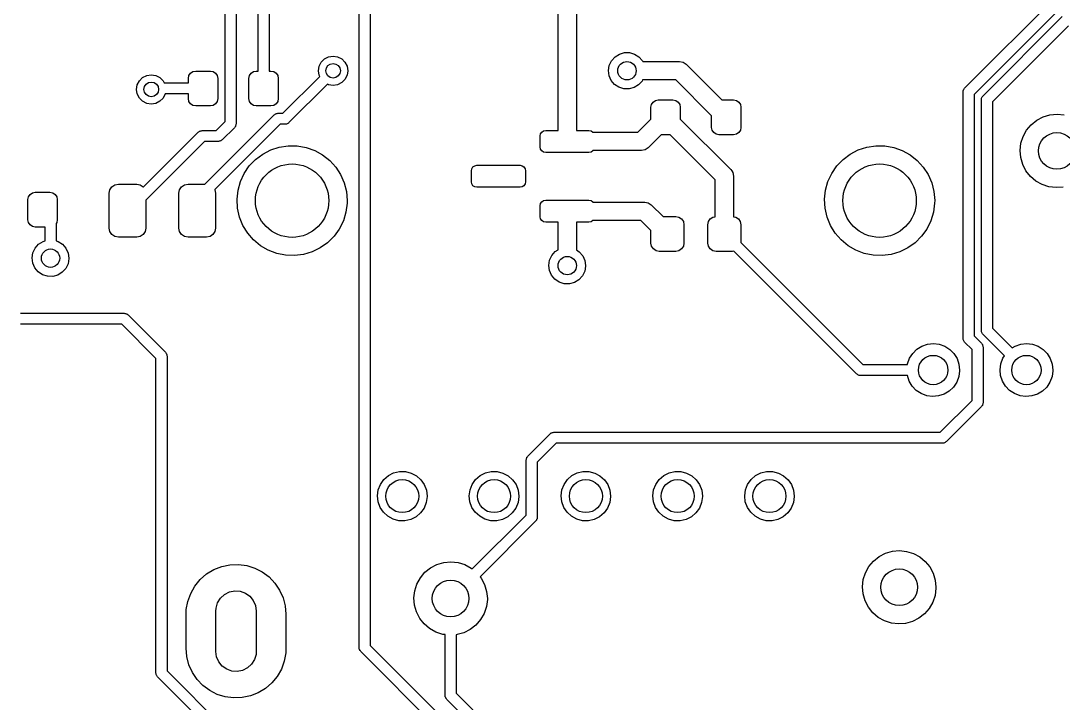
# Model space of a CAD drawing. Extents: x 74 to 208, y -143 to -31.
# Drawn here: x 97.01 to 125.39, y -121.47 to -102.88 of the extents above; entities that cross this region are included whole.
import ezdxf

# ---------------------------------------------------------------- set-up
doc = ezdxf.new("R2010")
doc.units = 0
doc.layers.add('BLACK', color=7, linetype='CONTINUOUS')

msp = doc.modelspace()

# ---------------------------------------------------------------- linework, layer by layer
at = {"layer": 'BLACK', "linetype": 'CONTINUOUS'}
for p, q in [((106.22, -119.959), (106.22, -101.808)), ((106.52, -101.871), (106.52, -119.897)), ((111.64, -105.867), (111.64, -101.732)), ((112.14, -101.628), (112.14, -105.867)), ((103.469, -104.249), (103.469, -102.354)), ((103.769, -102.354), (103.769, -104.249)), ((122.711, -104.716), (125.222, -102.205)), ((125.391, -102.461), (122.967, -104.884)), ((102.569, -105.626), (102.569, -102.692)), ((102.869, -102.629), (102.869, -105.688)), ((123.211, -104.923), (125.37, -102.764)), ((125.538, -103.02), (123.467, -105.091)), ((105.276, -103.918), (105.388, -103.861)), ((105.388, -103.861), (105.512, -103.842)), ((105.512, -103.842), (105.635, -103.861)), ((105.635, -103.861), (105.747, -103.918)), ((113.095, -103.967), (113.189, -103.861)), ((113.189, -103.861), (113.308, -103.785)), ((113.308, -103.785), (113.445, -103.746)), ((113.445, -103.746), (113.587, -103.747)), ((113.587, -103.747), (113.722, -103.788)), ((113.722, -103.788), (113.841, -103.865)), ((113.841, -103.865), (113.934, -103.972)), ((105.112, -104.242), (105.131, -104.118)), ((105.131, -104.118), (105.188, -104.006)), ((105.188, -104.006), (105.276, -103.918)), ((105.747, -103.918), (105.835, -104.006)), ((105.835, -104.006), (105.892, -104.118)), ((105.892, -104.118), (105.912, -104.242)), ((113.013, -104.235), (113.034, -104.095)), ((113.034, -104.095), (113.095, -103.967)), ((113.934, -103.972), (113.943, -103.992)), ((113.943, -103.992), (114.947, -103.992)), ((114.947, -103.992), (115.043, -104.011)), ((115.043, -104.011), (115.124, -104.065)), ((115.124, -104.065), (116.096, -105.037)), ((100.235, -104.514), (100.323, -104.426)), ((100.323, -104.426), (100.435, -104.369)), ((100.435, -104.369), (100.559, -104.35)), ((100.559, -104.35), (100.682, -104.369)), ((100.682, -104.369), (100.794, -104.426)), ((100.794, -104.426), (100.882, -104.514)), ((101.569, -104.449), (101.584, -104.373)), ((101.569, -104.574), (101.569, -104.449)), ((101.584, -104.373), (101.627, -104.308)), ((101.627, -104.308), (101.692, -104.264)), ((101.692, -104.264), (101.769, -104.249)), ((101.769, -104.249), (102.169, -104.249)), ((102.169, -104.249), (102.245, -104.264)), ((102.245, -104.264), (102.31, -104.308)), ((102.31, -104.308), (102.354, -104.373)), ((102.354, -104.373), (102.369, -104.449)), ((102.369, -104.449), (102.369, -104.999)), ((103.219, -104.449), (103.234, -104.373)), ((103.219, -104.999), (103.219, -104.449)), ((103.234, -104.373), (103.277, -104.308)), ((103.277, -104.308), (103.342, -104.264)), ((103.342, -104.264), (103.419, -104.249)), ((103.419, -104.249), (103.469, -104.249)), ((103.769, -104.249), (103.819, -104.249)), ((103.819, -104.249), (103.895, -104.264)), ((103.895, -104.264), (103.96, -104.308)), ((103.96, -104.308), (104.004, -104.373)), ((104.004, -104.373), (104.019, -104.449)), ((104.019, -104.449), (104.019, -104.999)), ((104.142, -105.399), (105.146, -104.395)), ((105.131, -104.365), (105.112, -104.242)), ((105.146, -104.395), (105.131, -104.365)), ((105.892, -104.365), (105.835, -104.477)), ((105.912, -104.242), (105.892, -104.365)), ((113.031, -104.376), (113.013, -104.235)), ((113.088, -104.506), (113.031, -104.376)), ((100.159, -104.75), (100.178, -104.626)), ((100.178, -104.626), (100.235, -104.514)), ((100.882, -104.514), (100.913, -104.574)), ((100.913, -104.574), (101.569, -104.574)), ((105.358, -104.607), (104.31, -105.655)), ((105.388, -104.622), (105.358, -104.607)), ((105.512, -104.642), (105.388, -104.622)), ((105.635, -104.622), (105.512, -104.642)), ((105.747, -104.565), (105.635, -104.622)), ((105.835, -104.477), (105.747, -104.565)), ((113.179, -104.614), (113.088, -104.506)), ((113.297, -104.693), (113.179, -104.614)), ((113.433, -104.735), (113.297, -104.693)), ((113.574, -104.738), (113.433, -104.735)), ((113.711, -104.7), (113.574, -104.738)), ((113.832, -104.626), (113.711, -104.7)), ((113.927, -104.521), (113.832, -104.626)), ((113.941, -104.492), (113.927, -104.521)), ((114.844, -104.492), (113.941, -104.492)), ((115.817, -105.465), (114.844, -104.492)), ((122.688, -104.747), (122.702, -104.733)), ((122.702, -104.733), (122.711, -104.716)), ((100.178, -104.873), (100.159, -104.75)), ((100.235, -104.985), (100.178, -104.873)), ((100.323, -105.073), (100.235, -104.985)), ((100.882, -104.985), (100.794, -105.073)), ((100.939, -104.874), (100.882, -104.985)), ((101.569, -104.874), (100.939, -104.874)), ((101.569, -104.999), (101.569, -104.874)), ((101.584, -105.076), (101.569, -104.999)), ((102.369, -104.999), (102.354, -105.076)), ((103.234, -105.076), (103.219, -104.999)), ((104.019, -104.999), (104.004, -105.076)), ((122.667, -104.822), (122.673, -104.803)), ((122.667, -111.525), (122.667, -104.822)), ((122.673, -104.783), (122.682, -104.766)), ((122.673, -104.803), (122.673, -104.783)), ((122.682, -104.766), (122.688, -104.747)), ((122.967, -104.884), (122.967, -111.463)), ((123.167, -105.029), (123.172, -105.01)), ((123.172, -104.99), (123.182, -104.973)), ((123.172, -105.01), (123.172, -104.99)), ((123.182, -104.973), (123.187, -104.954)), ((123.187, -104.954), (123.201, -104.94)), ((123.201, -104.94), (123.211, -104.923)), ((100.435, -105.13), (100.323, -105.073)), ((100.559, -105.15), (100.435, -105.13)), ((100.682, -105.13), (100.559, -105.15)), ((100.794, -105.073), (100.682, -105.13)), ((101.627, -105.141), (101.584, -105.076)), ((101.692, -105.184), (101.627, -105.141)), ((101.769, -105.199), (101.692, -105.184)), ((102.169, -105.199), (101.769, -105.199)), ((102.245, -105.184), (102.169, -105.199)), ((102.31, -105.141), (102.245, -105.184)), ((102.354, -105.076), (102.31, -105.141)), ((103.277, -105.141), (103.234, -105.076)), ((103.342, -105.184), (103.277, -105.141)), ((103.419, -105.199), (103.342, -105.184)), ((103.819, -105.199), (103.419, -105.199)), ((103.895, -105.184), (103.819, -105.199)), ((103.96, -105.141), (103.895, -105.184)), ((104.004, -105.076), (103.96, -105.141)), ((114.167, -105.237), (114.182, -105.16)), ((114.167, -105.558), (114.167, -105.237)), ((114.182, -105.16), (114.226, -105.095)), ((114.226, -105.095), (114.291, -105.052)), ((114.291, -105.052), (114.367, -105.037)), ((114.367, -105.037), (114.767, -105.037)), ((114.767, -105.037), (114.844, -105.052)), ((114.844, -105.052), (114.909, -105.095)), ((114.909, -105.095), (114.952, -105.16)), ((114.952, -105.16), (114.967, -105.237)), ((114.967, -105.237), (114.967, -105.558)), ((116.096, -105.037), (116.417, -105.037)), ((116.417, -105.037), (116.494, -105.052)), ((116.494, -105.052), (116.559, -105.095)), ((116.559, -105.095), (116.602, -105.16)), ((116.602, -105.16), (116.617, -105.237)), ((116.617, -105.237), (116.617, -105.787)), ((123.167, -111.318), (123.167, -105.029)), ((123.467, -105.091), (123.467, -111.256)), ((102.02, -107.327), (103.903, -105.443)), ((103.903, -105.443), (103.921, -105.433)), ((103.921, -105.433), (103.935, -105.419)), ((103.935, -105.419), (103.954, -105.414)), ((103.954, -105.414), (103.971, -105.404)), ((103.971, -105.404), (103.99, -105.404)), ((103.99, -105.404), (104.01, -105.399)), ((104.01, -105.399), (104.142, -105.399)), ((113.809, -105.917), (114.167, -105.558)), ((114.967, -105.558), (116.344, -106.935)), ((115.817, -105.787), (115.817, -105.465)), ((124.522, -105.712), (124.674, -105.589)), ((124.674, -105.589), (124.847, -105.499)), ((124.847, -105.499), (125.035, -105.444)), ((125.035, -105.444), (125.229, -105.426)), ((125.229, -105.426), (125.423, -105.446)), ((101.889, -105.885), (101.907, -105.875)), ((101.907, -105.875), (101.926, -105.875)), ((101.926, -105.875), (101.945, -105.87)), ((101.945, -105.87), (102.325, -105.87)), ((104.072, -105.699), (102.293, -107.478)), ((102.325, -105.87), (102.569, -105.626)), ((102.825, -105.794), (102.493, -106.126)), ((102.835, -105.777), (102.825, -105.794)), ((102.849, -105.763), (102.835, -105.777)), ((102.854, -105.744), (102.849, -105.763)), ((102.864, -105.727), (102.854, -105.744)), ((102.869, -105.688), (102.864, -105.707)), ((102.864, -105.707), (102.864, -105.727)), ((104.204, -105.699), (104.072, -105.699)), ((104.223, -105.694), (104.204, -105.699)), ((104.243, -105.694), (104.223, -105.694)), ((104.26, -105.684), (104.243, -105.694)), ((104.279, -105.679), (104.26, -105.684)), ((104.293, -105.665), (104.279, -105.679)), ((104.31, -105.655), (104.293, -105.665)), ((111.196, -105.911), (111.245, -105.878)), ((111.245, -105.878), (111.302, -105.867)), ((111.302, -105.867), (111.64, -105.867)), ((112.14, -105.867), (112.477, -105.867)), ((112.477, -105.867), (112.535, -105.878)), ((112.535, -105.878), (112.583, -105.911)), ((115.832, -105.863), (115.817, -105.787)), ((115.876, -105.928), (115.832, -105.863)), ((116.602, -105.863), (116.559, -105.928)), ((116.617, -105.787), (116.602, -105.863)), ((124.303, -106.032), (124.397, -105.861)), ((124.397, -105.861), (124.522, -105.712)), ((100.345, -107.408), (101.839, -105.914)), ((101.839, -105.914), (101.856, -105.904)), ((101.856, -105.904), (101.87, -105.89)), ((101.87, -105.89), (101.889, -105.885)), ((102.406, -106.164), (102.387, -106.17)), ((102.426, -106.164), (102.406, -106.164)), ((102.443, -106.155), (102.426, -106.164)), ((102.462, -106.15), (102.443, -106.155)), ((102.476, -106.136), (102.462, -106.15)), ((102.493, -106.126), (102.476, -106.136)), ((111.152, -106.017), (111.164, -105.959)), ((111.152, -106.317), (111.152, -106.017)), ((111.164, -105.959), (111.196, -105.911)), ((112.583, -105.911), (112.587, -105.917)), ((112.587, -105.917), (113.809, -105.917)), ((114.446, -105.987), (114.089, -106.343)), ((114.689, -105.987), (114.446, -105.987)), ((115.917, -107.215), (114.689, -105.987)), ((115.941, -105.971), (115.876, -105.928)), ((116.017, -105.987), (115.941, -105.971)), ((116.417, -105.987), (116.017, -105.987)), ((116.494, -105.971), (116.417, -105.987)), ((116.559, -105.928), (116.494, -105.971)), ((124.244, -106.218), (124.303, -106.032)), ((102.008, -106.17), (100.413, -107.764)), ((102.387, -106.17), (102.008, -106.17)), ((103.596, -106.511), (103.814, -106.397)), ((103.814, -106.397), (104.047, -106.321)), ((104.047, -106.321), (104.29, -106.284)), ((104.29, -106.284), (104.536, -106.287)), ((104.536, -106.287), (104.778, -106.33)), ((104.778, -106.33), (105.01, -106.412)), ((105.01, -106.412), (105.225, -106.531)), ((111.164, -106.374), (111.152, -106.317)), ((111.196, -106.423), (111.164, -106.374)), ((111.245, -106.455), (111.196, -106.423)), ((112.583, -106.423), (112.535, -106.455)), ((112.587, -106.417), (112.583, -106.423)), ((113.912, -106.417), (112.587, -106.417)), ((114.008, -106.398), (113.912, -106.417)), ((114.089, -106.343), (114.008, -106.398)), ((119.596, -106.511), (119.814, -106.397)), ((119.814, -106.397), (120.047, -106.321)), ((120.047, -106.321), (120.29, -106.284)), ((120.29, -106.284), (120.536, -106.287)), ((120.536, -106.287), (120.778, -106.33)), ((120.778, -106.33), (121.01, -106.412)), ((121.01, -106.412), (121.225, -106.531)), ((124.222, -106.412), (124.244, -106.218)), ((124.238, -106.607), (124.222, -106.412)), ((103.229, -106.836), (103.399, -106.658)), ((103.399, -106.658), (103.596, -106.511)), ((105.225, -106.531), (105.418, -106.683)), ((105.418, -106.683), (105.583, -106.865)), ((111.302, -106.467), (111.245, -106.455)), ((112.477, -106.467), (111.302, -106.467)), ((112.535, -106.455), (112.477, -106.467)), ((119.229, -106.836), (119.399, -106.658)), ((119.399, -106.658), (119.596, -106.511)), ((121.225, -106.531), (121.418, -106.683)), ((121.418, -106.683), (121.583, -106.865)), ((124.292, -106.794), (124.238, -106.607)), ((103.091, -107.039), (103.229, -106.836)), ((105.583, -106.865), (105.717, -107.071)), ((109.277, -106.967), (109.289, -106.909)), ((109.277, -107.267), (109.277, -106.967)), ((109.289, -106.909), (109.321, -106.861)), ((109.321, -106.861), (109.37, -106.828)), ((109.37, -106.828), (109.427, -106.817)), ((109.427, -106.817), (110.602, -106.817)), ((110.602, -106.817), (110.66, -106.828)), ((110.66, -106.828), (110.708, -106.861)), ((110.708, -106.861), (110.741, -106.909)), ((110.741, -106.909), (110.752, -106.967)), ((110.752, -106.967), (110.752, -107.267)), ((116.344, -106.935), (116.344, -106.935)), ((116.344, -106.935), (116.366, -106.968)), ((116.366, -106.968), (116.398, -107.016)), ((119.091, -107.039), (119.229, -106.836)), ((121.583, -106.865), (121.717, -107.071)), ((124.381, -106.968), (124.292, -106.794)), ((124.503, -107.121), (124.381, -106.968)), ((102.922, -107.499), (102.987, -107.262)), ((102.987, -107.262), (103.091, -107.039)), ((105.717, -107.071), (105.815, -107.297)), ((105.815, -107.297), (105.875, -107.535)), ((109.289, -107.324), (109.277, -107.267)), ((110.752, -107.267), (110.741, -107.324)), ((115.917, -108.217), (115.917, -107.215)), ((116.398, -107.016), (116.417, -107.112)), ((116.417, -107.112), (116.417, -107.112)), ((116.417, -107.112), (116.417, -108.217)), ((118.922, -107.499), (118.987, -107.262)), ((118.987, -107.262), (119.091, -107.039)), ((121.717, -107.071), (121.815, -107.297)), ((121.815, -107.297), (121.875, -107.535)), ((124.651, -107.247), (124.503, -107.121)), ((124.822, -107.342), (124.651, -107.247)), ((97.2576, -107.61), (97.3225, -107.566)), ((97.3225, -107.566), (97.399, -107.551)), ((97.399, -107.551), (97.799, -107.551)), ((97.799, -107.551), (97.8755, -107.566)), ((97.8755, -107.566), (97.9404, -107.61)), ((99.4134, -107.577), (99.4324, -107.481)), ((99.4134, -108.527), (99.4134, -107.577)), ((99.4324, -107.481), (99.4866, -107.4)), ((99.4866, -107.4), (99.5677, -107.346)), ((99.5677, -107.346), (99.6634, -107.327)), ((99.6634, -107.327), (100.163, -107.327)), ((100.163, -107.327), (100.259, -107.346)), ((100.259, -107.346), (100.34, -107.4)), ((100.34, -107.4), (100.345, -107.408)), ((101.313, -107.577), (101.332, -107.481)), ((101.313, -108.527), (101.313, -107.577)), ((101.332, -107.481), (101.387, -107.4)), ((101.387, -107.4), (101.468, -107.346)), ((101.468, -107.346), (101.563, -107.327)), ((101.563, -107.327), (102.02, -107.327)), ((102.293, -107.478), (102.294, -107.481)), ((102.294, -107.481), (102.313, -107.577)), ((102.313, -107.577), (102.313, -108.527)), ((102.895, -107.743), (102.922, -107.499)), ((105.875, -107.535), (105.895, -107.78)), ((109.321, -107.373), (109.289, -107.324)), ((109.37, -107.405), (109.321, -107.373)), ((109.427, -107.417), (109.37, -107.405)), ((110.602, -107.417), (109.427, -107.417)), ((110.66, -107.405), (110.602, -107.417)), ((110.708, -107.373), (110.66, -107.405)), ((110.741, -107.324), (110.708, -107.373)), ((118.895, -107.743), (118.922, -107.499)), ((121.875, -107.535), (121.895, -107.78)), ((125.007, -107.403), (124.822, -107.342)), ((125.201, -107.426), (125.007, -107.403)), ((125.396, -107.411), (125.201, -107.426)), ((97.199, -107.751), (97.2142, -107.675)), ((97.199, -108.301), (97.199, -107.751)), ((97.2142, -107.675), (97.2576, -107.61)), ((97.9404, -107.61), (97.9838, -107.675)), ((97.9838, -107.675), (97.999, -107.751)), ((97.999, -107.751), (97.999, -108.301)), ((100.413, -107.764), (100.413, -108.527)), ((102.91, -107.989), (102.895, -107.743)), ((105.893, -107.853), (105.861, -108.097)), ((105.895, -107.78), (105.893, -107.853)), ((111.152, -107.917), (111.164, -107.859)), ((111.164, -107.859), (111.196, -107.811)), ((111.196, -107.811), (111.245, -107.778)), ((111.245, -107.778), (111.302, -107.767)), ((111.302, -107.767), (112.477, -107.767)), ((112.477, -107.767), (112.535, -107.778)), ((112.535, -107.778), (112.583, -107.811)), ((112.583, -107.811), (112.587, -107.817)), ((112.587, -107.817), (113.997, -107.817)), ((113.997, -107.817), (114.093, -107.836)), ((114.093, -107.836), (114.174, -107.89)), ((118.91, -107.989), (118.895, -107.743)), ((121.893, -107.853), (121.861, -108.097)), ((121.895, -107.78), (121.893, -107.853)), ((102.964, -108.229), (102.91, -107.989)), ((105.861, -108.097), (105.79, -108.332)), ((111.152, -108.217), (111.152, -107.917)), ((114.174, -107.89), (114.496, -108.212)), ((118.964, -108.229), (118.91, -107.989)), ((121.861, -108.097), (121.79, -108.332)), ((97.2142, -108.378), (97.199, -108.301)), ((97.2576, -108.443), (97.2142, -108.378)), ((97.9838, -108.378), (97.9654, -108.405)), ((97.9654, -108.405), (97.9654, -108.875)), ((97.999, -108.301), (97.9838, -108.378)), ((103.056, -108.456), (102.964, -108.229)), ((105.79, -108.332), (105.681, -108.553)), ((111.164, -108.274), (111.152, -108.217)), ((111.196, -108.323), (111.164, -108.274)), ((111.245, -108.355), (111.196, -108.323)), ((111.302, -108.367), (111.245, -108.355)), ((111.64, -108.367), (111.302, -108.367)), ((111.64, -109.121), (111.64, -108.367)), ((112.477, -108.367), (112.14, -108.367)), ((112.14, -108.367), (112.14, -109.124)), ((112.535, -108.355), (112.477, -108.367)), ((112.583, -108.323), (112.535, -108.355)), ((112.587, -108.317), (112.583, -108.323)), ((113.894, -108.317), (112.587, -108.317)), ((114.167, -108.59), (113.894, -108.317)), ((114.496, -108.212), (114.842, -108.212)), ((114.842, -108.212), (114.928, -108.229)), ((114.928, -108.229), (115.001, -108.278)), ((115.001, -108.278), (115.05, -108.35)), ((115.05, -108.35), (115.067, -108.437)), ((115.717, -108.437), (115.734, -108.35)), ((115.734, -108.35), (115.783, -108.278)), ((115.783, -108.278), (115.856, -108.229)), ((115.856, -108.229), (115.917, -108.217)), ((116.417, -108.217), (116.478, -108.229)), ((116.478, -108.229), (116.551, -108.278)), ((116.551, -108.278), (116.6, -108.35)), ((116.6, -108.35), (116.617, -108.437)), ((119.056, -108.456), (118.964, -108.229)), ((121.79, -108.332), (121.681, -108.553)), ((97.3225, -108.486), (97.2576, -108.443)), ((97.399, -108.501), (97.3225, -108.486)), ((97.6654, -108.501), (97.399, -108.501)), ((97.6654, -108.875), (97.6654, -108.501)), ((99.4324, -108.622), (99.4134, -108.527)), ((99.4866, -108.703), (99.4324, -108.622)), ((99.5677, -108.758), (99.4866, -108.703)), ((100.34, -108.703), (100.259, -108.758)), ((100.394, -108.622), (100.34, -108.703)), ((100.413, -108.527), (100.394, -108.622)), ((101.332, -108.622), (101.313, -108.527)), ((101.387, -108.703), (101.332, -108.622)), ((101.468, -108.758), (101.387, -108.703)), ((102.24, -108.703), (102.159, -108.758)), ((102.294, -108.622), (102.24, -108.703)), ((102.313, -108.527), (102.294, -108.622)), ((103.185, -108.666), (103.056, -108.456)), ((103.346, -108.852), (103.185, -108.666)), ((105.681, -108.553), (105.537, -108.752)), ((114.167, -108.937), (114.167, -108.59)), ((115.067, -108.437), (115.067, -108.937)), ((115.717, -108.937), (115.717, -108.437)), ((116.617, -108.437), (116.617, -108.924)), ((119.185, -108.666), (119.056, -108.456)), ((119.346, -108.852), (119.185, -108.666)), ((121.681, -108.553), (121.537, -108.752)), ((97.3975, -109.072), (97.4913, -108.966)), ((97.4913, -108.966), (97.6112, -108.891)), ((97.6112, -108.891), (97.6654, -108.875)), ((97.9654, -108.875), (98.0251, -108.893)), ((98.0251, -108.893), (98.1441, -108.97)), ((98.1441, -108.97), (98.2366, -109.078)), ((99.6634, -108.777), (99.5677, -108.758)), ((100.163, -108.777), (99.6634, -108.777)), ((100.259, -108.758), (100.163, -108.777)), ((101.563, -108.777), (101.468, -108.758)), ((102.063, -108.777), (101.563, -108.777)), ((102.159, -108.758), (102.063, -108.777)), ((103.535, -109.009), (103.346, -108.852)), ((105.363, -108.926), (105.163, -109.068)), ((105.537, -108.752), (105.363, -108.926)), ((114.184, -109.023), (114.167, -108.937)), ((115.067, -108.937), (115.05, -109.023)), ((115.734, -109.023), (115.717, -108.937)), ((116.617, -108.924), (119.938, -112.245)), ((119.535, -109.009), (119.346, -108.852)), ((121.363, -108.926), (121.163, -109.068)), ((121.537, -108.752), (121.363, -108.926)), ((97.3154, -109.341), (97.3372, -109.201)), ((97.3372, -109.201), (97.3975, -109.072)), ((98.2366, -109.078), (98.2953, -109.207)), ((98.2953, -109.207), (98.3154, -109.347)), ((103.747, -109.133), (103.535, -109.009)), ((103.977, -109.22), (103.747, -109.133)), ((104.217, -109.269), (103.977, -109.22)), ((104.463, -109.278), (104.217, -109.269)), ((104.707, -109.247), (104.463, -109.278)), ((104.942, -109.177), (104.707, -109.247)), ((105.163, -109.068), (104.942, -109.177)), ((111.409, -109.404), (111.469, -109.276)), ((111.469, -109.276), (111.563, -109.169)), ((111.563, -109.169), (111.64, -109.121)), ((112.14, -109.124), (112.216, -109.173)), ((112.216, -109.173), (112.308, -109.281)), ((112.308, -109.281), (112.367, -109.41)), ((114.233, -109.096), (114.184, -109.023)), ((114.306, -109.144), (114.233, -109.096)), ((114.392, -109.162), (114.306, -109.144)), ((114.842, -109.162), (114.392, -109.162)), ((114.928, -109.144), (114.842, -109.162)), ((115.001, -109.096), (114.928, -109.144)), ((115.05, -109.023), (115.001, -109.096)), ((115.783, -109.096), (115.734, -109.023)), ((115.856, -109.144), (115.783, -109.096)), ((115.942, -109.162), (115.856, -109.144)), ((116.392, -109.162), (115.942, -109.162)), ((116.424, -109.155), (116.392, -109.162)), ((119.77, -112.501), (116.424, -109.155)), ((119.747, -109.133), (119.535, -109.009)), ((119.977, -109.22), (119.747, -109.133)), ((120.217, -109.269), (119.977, -109.22)), ((120.463, -109.278), (120.217, -109.269)), ((120.707, -109.247), (120.463, -109.278)), ((120.942, -109.177), (120.707, -109.247)), ((121.163, -109.068), (120.942, -109.177)), ((97.3338, -109.481), (97.3154, -109.341)), ((97.3909, -109.611), (97.3338, -109.481)), ((98.2917, -109.499), (98.2299, -109.627)), ((98.3153, -109.359), (98.2917, -109.499)), ((98.3154, -109.347), (98.3153, -109.359)), ((111.387, -109.544), (111.409, -109.404)), ((111.405, -109.685), (111.387, -109.544)), ((112.387, -109.562), (112.363, -109.702)), ((112.367, -109.41), (112.387, -109.55)), ((112.387, -109.55), (112.387, -109.562)), ((97.4821, -109.72), (97.3909, -109.611)), ((97.6001, -109.798), (97.4821, -109.72)), ((97.7355, -109.841), (97.6001, -109.798)), ((97.8772, -109.843), (97.7355, -109.841)), ((98.014, -109.806), (97.8772, -109.843)), ((98.1348, -109.732), (98.014, -109.806)), ((98.2299, -109.627), (98.1348, -109.732)), ((111.463, -109.814), (111.405, -109.685)), ((111.554, -109.923), (111.463, -109.814)), ((112.302, -109.83), (112.206, -109.935)), ((112.363, -109.702), (112.302, -109.83)), ((111.672, -110.001), (111.554, -109.923)), ((111.807, -110.044), (111.672, -110.001)), ((111.949, -110.046), (111.807, -110.044)), ((112.086, -110.009), (111.949, -110.046)), ((112.206, -109.935), (112.086, -110.009)), ((96.9973, -110.848), (99.822, -110.848)), ((99.822, -110.848), (99.8411, -110.853)), ((99.8411, -110.853), (99.8608, -110.853)), ((99.8608, -110.853), (99.8779, -110.863)), ((99.8779, -110.863), (99.897, -110.868)), ((99.897, -110.868), (99.911, -110.882)), ((99.911, -110.882), (99.9281, -110.892)), ((99.9281, -110.892), (100.944, -111.908)), ((99.7599, -111.148), (96.9962, -111.148)), ((100.688, -112.076), (99.7599, -111.148)), ((123.467, -111.256), (124.005, -111.794)), ((122.673, -111.544), (122.667, -111.525)), ((122.673, -111.564), (122.673, -111.544)), ((122.967, -111.463), (123.169, -111.665)), ((123.172, -111.337), (123.167, -111.318)), ((123.172, -111.357), (123.172, -111.337)), ((123.182, -111.374), (123.172, -111.357)), ((123.187, -111.393), (123.182, -111.374)), ((123.201, -111.407), (123.187, -111.393)), ((123.211, -111.424), (123.201, -111.407)), ((123.793, -112.006), (123.211, -111.424)), ((121.296, -111.94), (121.411, -111.828)), ((121.411, -111.828), (121.547, -111.744)), ((121.547, -111.744), (121.699, -111.692)), ((121.699, -111.692), (121.859, -111.675)), ((121.859, -111.675), (122.018, -111.694)), ((122.018, -111.694), (122.169, -111.748)), ((122.169, -111.748), (122.305, -111.834)), ((122.305, -111.834), (122.418, -111.948)), ((122.682, -111.581), (122.673, -111.564)), ((122.688, -111.6), (122.682, -111.581)), ((122.702, -111.614), (122.688, -111.6)), ((122.711, -111.631), (122.702, -111.614)), ((122.913, -111.833), (122.711, -111.631)), ((122.913, -113.222), (122.913, -111.833)), ((123.169, -111.665), (123.179, -111.682)), ((123.179, -111.682), (123.193, -111.696)), ((123.193, -111.696), (123.198, -111.715)), ((123.198, -111.715), (123.208, -111.732)), ((123.208, -111.732), (123.208, -111.752)), ((123.208, -111.752), (123.213, -111.771)), ((123.213, -111.771), (123.213, -113.284)), ((124.005, -111.794), (124.087, -111.744)), ((124.087, -111.744), (124.239, -111.692)), ((124.239, -111.692), (124.399, -111.675)), ((124.399, -111.675), (124.558, -111.694)), ((124.558, -111.694), (124.709, -111.748)), ((124.709, -111.748), (124.845, -111.834)), ((124.845, -111.834), (124.958, -111.948)), ((100.688, -120.65), (100.688, -112.076)), ((100.944, -111.908), (100.954, -111.925)), ((100.954, -111.925), (100.968, -111.939)), ((100.968, -111.939), (100.973, -111.958)), ((100.973, -111.958), (100.983, -111.975)), ((100.983, -111.975), (100.983, -111.995)), ((100.983, -111.995), (100.988, -112.014)), ((100.988, -112.014), (100.988, -120.588)), ((121.154, -112.226), (121.209, -112.075)), ((121.209, -112.075), (121.296, -111.94)), ((122.418, -111.948), (122.503, -112.084)), ((122.503, -112.084), (122.556, -112.235)), ((123.694, -112.226), (123.749, -112.075)), ((123.749, -112.075), (123.793, -112.006)), ((124.958, -111.948), (125.043, -112.084)), ((125.043, -112.084), (125.096, -112.235)), ((119.938, -112.245), (121.152, -112.245)), ((121.152, -112.245), (121.154, -112.226)), ((122.556, -112.235), (122.574, -112.395)), ((122.574, -112.395), (122.574, -112.415)), ((123.674, -112.385), (123.694, -112.226)), ((123.69, -112.545), (123.674, -112.385)), ((125.096, -112.235), (125.114, -112.395)), ((125.114, -112.395), (125.114, -112.415)), ((119.787, -112.511), (119.77, -112.501)), ((119.801, -112.525), (119.787, -112.511)), ((119.82, -112.53), (119.801, -112.525)), ((119.837, -112.54), (119.82, -112.53)), ((119.857, -112.54), (119.837, -112.54)), ((119.876, -112.545), (119.857, -112.54)), ((121.15, -112.545), (119.876, -112.545)), ((121.2, -112.697), (121.15, -112.545)), ((122.551, -112.574), (122.494, -112.724)), ((122.574, -112.415), (122.551, -112.574)), ((123.74, -112.697), (123.69, -112.545)), ((125.091, -112.574), (125.034, -112.724)), ((125.114, -112.415), (125.091, -112.574)), ((121.283, -112.834), (121.2, -112.697)), ((121.395, -112.95), (121.283, -112.834)), ((121.529, -113.038), (121.395, -112.95)), ((122.289, -112.969), (122.151, -113.051)), ((122.405, -112.858), (122.289, -112.969)), ((122.494, -112.724), (122.405, -112.858)), ((123.823, -112.834), (123.74, -112.697)), ((123.935, -112.95), (123.823, -112.834)), ((124.069, -113.038), (123.935, -112.95)), ((124.829, -112.969), (124.691, -113.051)), ((124.945, -112.858), (124.829, -112.969)), ((125.034, -112.724), (124.945, -112.858)), ((121.68, -113.094), (121.529, -113.038)), ((121.839, -113.115), (121.68, -113.094)), ((121.999, -113.1), (121.839, -113.115)), ((122.151, -113.051), (121.999, -113.1)), ((122.046, -114.089), (122.913, -113.222)), ((124.22, -113.094), (124.069, -113.038)), ((124.379, -113.115), (124.22, -113.094)), ((124.539, -113.1), (124.379, -113.115)), ((124.691, -113.051), (124.539, -113.1)), ((123.169, -113.39), (122.214, -114.345)), ((123.179, -113.373), (123.169, -113.39)), ((123.193, -113.359), (123.179, -113.373)), ((123.198, -113.34), (123.193, -113.359)), ((123.208, -113.323), (123.198, -113.34)), ((123.213, -113.284), (123.208, -113.303)), ((123.208, -113.303), (123.208, -113.323)), ((111.436, -114.123), (111.45, -114.109)), ((111.45, -114.109), (111.469, -114.104)), ((111.469, -114.104), (111.486, -114.094)), ((111.486, -114.094), (111.506, -114.094)), ((111.506, -114.094), (111.525, -114.089)), ((111.525, -114.089), (122.046, -114.089)), ((110.814, -114.738), (111.419, -114.133)), ((111.587, -114.389), (111.07, -114.906)), ((111.419, -114.133), (111.436, -114.123)), ((122.108, -114.389), (111.587, -114.389)), ((122.127, -114.384), (122.108, -114.389)), ((122.147, -114.384), (122.127, -114.384)), ((122.164, -114.374), (122.147, -114.384)), ((122.183, -114.369), (122.164, -114.374)), ((122.197, -114.355), (122.183, -114.369)), ((122.214, -114.345), (122.197, -114.355)), ((110.77, -114.844), (110.775, -114.825)), ((110.77, -116.348), (110.77, -114.844)), ((110.775, -114.805), (110.785, -114.788)), ((110.775, -114.825), (110.775, -114.805)), ((110.785, -114.788), (110.79, -114.769)), ((110.79, -114.769), (110.804, -114.755)), ((110.804, -114.755), (110.814, -114.738)), ((111.07, -114.906), (111.07, -116.41)), ((107.016, -115.272), (107.16, -115.197)), ((107.16, -115.197), (107.317, -115.159)), ((107.317, -115.159), (107.48, -115.16)), ((107.48, -115.16), (107.637, -115.2)), ((107.637, -115.2), (107.78, -115.276)), ((109.516, -115.272), (109.66, -115.197)), ((109.66, -115.197), (109.817, -115.159)), ((109.817, -115.159), (109.98, -115.16)), ((109.98, -115.16), (110.137, -115.2)), ((110.137, -115.2), (110.28, -115.276)), ((112.016, -115.272), (112.16, -115.197)), ((112.16, -115.197), (112.317, -115.159)), ((112.317, -115.159), (112.48, -115.16)), ((112.48, -115.16), (112.637, -115.2)), ((112.637, -115.2), (112.78, -115.276)), ((114.516, -115.272), (114.66, -115.197)), ((114.66, -115.197), (114.817, -115.159)), ((114.817, -115.159), (114.98, -115.16)), ((114.98, -115.16), (115.137, -115.2)), ((115.137, -115.2), (115.28, -115.276)), ((117.016, -115.272), (117.16, -115.197)), ((117.16, -115.197), (117.317, -115.159)), ((117.317, -115.159), (117.48, -115.16)), ((117.48, -115.16), (117.637, -115.2)), ((117.637, -115.2), (117.78, -115.276)), ((106.741, -115.662), (106.8, -115.511)), ((106.8, -115.511), (106.893, -115.378)), ((106.893, -115.378), (107.016, -115.272)), ((107.78, -115.276), (107.901, -115.384)), ((107.901, -115.384), (107.993, -115.517)), ((107.993, -115.517), (108.051, -115.669)), ((109.241, -115.662), (109.3, -115.511)), ((109.3, -115.511), (109.393, -115.378)), ((109.393, -115.378), (109.516, -115.272)), ((110.28, -115.276), (110.401, -115.384)), ((110.401, -115.384), (110.493, -115.517)), ((110.493, -115.517), (110.551, -115.669)), ((111.741, -115.662), (111.8, -115.511)), ((111.8, -115.511), (111.893, -115.378)), ((111.893, -115.378), (112.016, -115.272)), ((112.78, -115.276), (112.901, -115.384)), ((112.901, -115.384), (112.993, -115.517)), ((112.993, -115.517), (113.051, -115.669)), ((114.241, -115.662), (114.3, -115.511)), ((114.3, -115.511), (114.393, -115.378)), ((114.393, -115.378), (114.516, -115.272)), ((115.28, -115.276), (115.401, -115.384)), ((115.401, -115.384), (115.493, -115.517)), ((115.493, -115.517), (115.551, -115.669)), ((116.741, -115.662), (116.8, -115.511)), ((116.8, -115.511), (116.893, -115.378)), ((116.893, -115.378), (117.016, -115.272)), ((117.78, -115.276), (117.901, -115.384)), ((117.901, -115.384), (117.993, -115.517)), ((117.993, -115.517), (118.051, -115.669)), ((106.72, -115.823), (106.741, -115.662)), ((108.051, -115.669), (108.07, -115.83)), ((109.22, -115.823), (109.241, -115.662)), ((110.551, -115.669), (110.57, -115.83)), ((111.72, -115.823), (111.741, -115.662)), ((113.051, -115.669), (113.07, -115.83)), ((114.22, -115.823), (114.241, -115.662)), ((115.551, -115.669), (115.57, -115.83)), ((116.72, -115.823), (116.741, -115.662)), ((118.051, -115.669), (118.07, -115.83)), ((106.738, -115.984), (106.72, -115.823)), ((106.794, -116.136), (106.738, -115.984)), ((108.047, -116.005), (107.987, -116.155)), ((108.07, -115.844), (108.047, -116.005)), ((108.07, -115.83), (108.07, -115.844)), ((109.238, -115.984), (109.22, -115.823)), ((109.294, -116.136), (109.238, -115.984)), ((110.547, -116.005), (110.487, -116.155)), ((110.57, -115.844), (110.547, -116.005)), ((110.57, -115.83), (110.57, -115.844)), ((111.738, -115.984), (111.72, -115.823)), ((111.794, -116.136), (111.738, -115.984)), ((113.047, -116.005), (112.987, -116.155)), ((113.07, -115.844), (113.047, -116.005)), ((113.07, -115.83), (113.07, -115.844)), ((114.238, -115.984), (114.22, -115.823)), ((114.294, -116.136), (114.238, -115.984)), ((115.547, -116.005), (115.487, -116.155)), ((115.57, -115.844), (115.547, -116.005)), ((115.57, -115.83), (115.57, -115.844)), ((116.738, -115.984), (116.72, -115.823)), ((116.794, -116.136), (116.738, -115.984)), ((118.047, -116.005), (117.987, -116.155)), ((118.07, -115.844), (118.047, -116.005)), ((118.07, -115.83), (118.07, -115.844)), ((106.884, -116.271), (106.794, -116.136)), ((107.004, -116.38), (106.884, -116.271)), ((107.147, -116.458), (107.004, -116.38)), ((107.892, -116.287), (107.769, -116.392)), ((107.987, -116.155), (107.892, -116.287)), ((109.384, -116.271), (109.294, -116.136)), ((109.303, -117.815), (110.77, -116.348)), ((109.504, -116.38), (109.384, -116.271)), ((109.647, -116.458), (109.504, -116.38)), ((110.392, -116.287), (110.269, -116.392)), ((110.487, -116.155), (110.392, -116.287)), ((111.884, -116.271), (111.794, -116.136)), ((112.004, -116.38), (111.884, -116.271)), ((112.147, -116.458), (112.004, -116.38)), ((112.892, -116.287), (112.769, -116.392)), ((112.987, -116.155), (112.892, -116.287)), ((114.384, -116.271), (114.294, -116.136)), ((114.504, -116.38), (114.384, -116.271)), ((114.647, -116.458), (114.504, -116.38)), ((115.392, -116.287), (115.269, -116.392)), ((115.487, -116.155), (115.392, -116.287)), ((116.884, -116.271), (116.794, -116.136)), ((117.004, -116.38), (116.884, -116.271)), ((117.147, -116.458), (117.004, -116.38)), ((117.892, -116.287), (117.769, -116.392)), ((117.987, -116.155), (117.892, -116.287)), ((107.303, -116.499), (107.147, -116.458)), ((107.466, -116.501), (107.303, -116.499)), ((107.624, -116.465), (107.466, -116.501)), ((107.769, -116.392), (107.624, -116.465)), ((111.026, -116.516), (109.515, -118.027)), ((109.803, -116.499), (109.647, -116.458)), ((109.966, -116.501), (109.803, -116.499)), ((110.124, -116.465), (109.966, -116.501)), ((110.269, -116.392), (110.124, -116.465)), ((111.036, -116.499), (111.026, -116.516)), ((111.05, -116.485), (111.036, -116.499)), ((111.055, -116.466), (111.05, -116.485)), ((111.065, -116.449), (111.055, -116.466)), ((111.07, -116.41), (111.065, -116.429)), ((111.065, -116.429), (111.065, -116.449)), ((112.303, -116.499), (112.147, -116.458)), ((112.466, -116.501), (112.303, -116.499)), ((112.624, -116.465), (112.466, -116.501)), ((112.769, -116.392), (112.624, -116.465)), ((114.803, -116.499), (114.647, -116.458)), ((114.966, -116.501), (114.803, -116.499)), ((115.124, -116.465), (114.966, -116.501)), ((115.269, -116.392), (115.124, -116.465)), ((117.303, -116.499), (117.147, -116.458)), ((117.466, -116.501), (117.303, -116.499)), ((117.624, -116.465), (117.466, -116.501)), ((117.769, -116.392), (117.624, -116.465)), ((120.23, -117.599), (120.382, -117.476)), ((120.382, -117.476), (120.555, -117.386)), ((120.555, -117.386), (120.742, -117.331)), ((120.742, -117.331), (120.936, -117.313)), ((120.936, -117.313), (121.13, -117.334)), ((121.13, -117.334), (121.317, -117.391)), ((121.317, -117.391), (121.489, -117.484)), ((121.489, -117.484), (121.639, -117.609)), ((102.263, -117.832), (102.477, -117.747)), ((102.477, -117.747), (102.702, -117.7)), ((102.702, -117.7), (102.932, -117.692)), ((102.932, -117.692), (103.16, -117.722)), ((103.16, -117.722), (103.379, -117.79)), ((103.379, -117.79), (103.584, -117.894)), ((108.012, -117.904), (108.164, -117.781)), ((108.164, -117.781), (108.337, -117.691)), ((108.337, -117.691), (108.525, -117.636)), ((108.525, -117.636), (108.719, -117.618)), ((108.719, -117.618), (108.913, -117.638)), ((108.913, -117.638), (109.1, -117.696)), ((109.1, -117.696), (109.271, -117.789)), ((109.271, -117.789), (109.303, -117.815)), ((120.01, -117.919), (120.104, -117.748)), ((120.104, -117.748), (120.23, -117.599)), ((121.639, -117.609), (121.762, -117.76)), ((121.762, -117.76), (121.854, -117.932)), ((101.893, -118.102), (102.066, -117.951)), ((102.066, -117.951), (102.263, -117.832)), ((103.584, -117.894), (103.769, -118.031)), ((103.769, -118.031), (103.927, -118.198)), ((107.793, -118.224), (107.887, -118.053)), ((107.887, -118.053), (108.012, -117.904)), ((109.515, -118.027), (109.545, -118.065)), ((109.545, -118.065), (109.637, -118.237)), ((119.951, -118.105), (120.01, -117.919)), ((121.854, -117.932), (121.91, -118.119)), ((101.633, -118.48), (101.747, -118.28)), ((101.747, -118.28), (101.893, -118.102)), ((103.927, -118.198), (104.056, -118.389)), ((107.734, -118.41), (107.793, -118.224)), ((109.637, -118.237), (109.693, -118.424)), ((119.929, -118.299), (119.951, -118.105)), ((119.946, -118.494), (119.929, -118.299)), ((121.929, -118.341), (121.905, -118.535)), ((121.91, -118.119), (121.929, -118.313)), ((121.929, -118.313), (121.929, -118.341)), ((101.554, -118.696), (101.633, -118.48)), ((102.365, -118.736), (102.444, -118.609)), ((102.444, -118.609), (102.554, -118.508)), ((102.554, -118.508), (102.687, -118.441)), ((102.687, -118.441), (102.833, -118.411)), ((102.833, -118.411), (102.982, -118.422)), ((102.982, -118.422), (103.122, -118.473)), ((103.122, -118.473), (103.244, -118.559)), ((103.244, -118.559), (103.338, -118.675)), ((104.056, -118.389), (104.15, -118.598)), ((104.15, -118.598), (104.208, -118.821)), ((107.712, -118.604), (107.734, -118.41)), ((107.728, -118.799), (107.712, -118.604)), ((109.712, -118.646), (109.687, -118.84)), ((109.693, -118.424), (109.712, -118.618)), ((109.712, -118.618), (109.712, -118.646)), ((120, -118.681), (119.946, -118.494)), ((121.905, -118.535), (121.843, -118.72)), ((101.507, -119.05), (101.514, -118.922)), ((101.514, -118.922), (101.554, -118.696)), ((102.317, -118.96), (102.323, -118.88)), ((102.323, -118.88), (102.365, -118.736)), ((103.338, -118.675), (103.397, -118.812)), ((103.397, -118.812), (103.417, -118.96)), ((104.208, -118.821), (104.227, -119.05)), ((107.782, -118.986), (107.728, -118.799)), ((109.687, -118.84), (109.626, -119.025)), ((120.089, -118.855), (120, -118.681)), ((120.21, -119.008), (120.089, -118.855)), ((121.747, -118.89), (121.619, -119.037)), ((121.843, -118.72), (121.747, -118.89)), ((101.507, -119.97), (101.507, -119.05)), ((102.317, -120.06), (102.317, -118.96)), ((103.417, -118.96), (103.417, -120.06)), ((104.227, -119.05), (104.227, -119.97)), ((107.871, -119.16), (107.782, -118.986)), ((107.993, -119.313), (107.871, -119.16)), ((109.529, -119.194), (109.402, -119.342)), ((109.626, -119.025), (109.529, -119.194)), ((120.359, -119.134), (120.21, -119.008)), ((120.529, -119.23), (120.359, -119.134)), ((121.465, -119.158), (121.291, -119.246)), ((121.619, -119.037), (121.465, -119.158)), ((108.141, -119.439), (107.993, -119.313)), ((108.312, -119.534), (108.141, -119.439)), ((109.248, -119.462), (109.074, -119.55)), ((109.402, -119.342), (109.248, -119.462)), ((120.715, -119.29), (120.529, -119.23)), ((120.908, -119.313), (120.715, -119.29)), ((121.103, -119.298), (120.908, -119.313)), ((121.291, -119.246), (121.103, -119.298)), ((108.497, -119.595), (108.312, -119.534)), ((108.562, -119.602), (108.497, -119.595)), ((108.562, -121.26), (108.562, -119.602)), ((108.886, -119.603), (108.862, -119.605)), ((108.862, -119.605), (108.862, -121.197)), ((109.074, -119.55), (108.886, -119.603)), ((101.527, -120.199), (101.507, -119.97)), ((102.338, -120.208), (102.317, -120.06)), ((103.417, -120.06), (103.412, -120.14)), ((104.227, -119.97), (104.221, -120.098)), ((106.225, -119.978), (106.22, -119.959)), ((106.225, -119.998), (106.225, -119.978)), ((106.235, -120.015), (106.225, -119.998)), ((106.24, -120.034), (106.235, -120.015)), ((106.254, -120.048), (106.24, -120.034)), ((106.264, -120.065), (106.254, -120.048)), ((111.305, -125.106), (106.264, -120.065)), ((106.52, -119.897), (111.561, -124.938)), ((101.585, -120.422), (101.527, -120.199)), ((102.397, -120.345), (102.338, -120.208)), ((102.491, -120.461), (102.397, -120.345)), ((103.37, -120.284), (103.291, -120.411)), ((103.412, -120.14), (103.37, -120.284)), ((104.181, -120.324), (104.102, -120.54)), ((104.221, -120.098), (104.181, -120.324)), ((100.988, -120.588), (102.976, -122.576)), ((101.679, -120.631), (101.585, -120.422)), ((101.808, -120.822), (101.679, -120.631)), ((102.613, -120.547), (102.491, -120.461)), ((102.753, -120.598), (102.613, -120.547)), ((102.902, -120.609), (102.753, -120.598)), ((103.048, -120.579), (102.902, -120.609)), ((103.181, -120.512), (103.048, -120.579)), ((103.291, -120.411), (103.181, -120.512)), ((104.102, -120.54), (103.988, -120.74)), ((100.693, -120.669), (100.688, -120.65)), ((100.693, -120.689), (100.693, -120.669)), ((100.703, -120.706), (100.693, -120.689)), ((100.708, -120.725), (100.703, -120.706)), ((100.722, -120.739), (100.708, -120.725)), ((100.732, -120.756), (100.722, -120.739)), ((102.72, -122.744), (100.732, -120.756)), ((101.966, -120.989), (101.808, -120.822)), ((103.842, -120.918), (103.669, -121.069)), ((103.988, -120.74), (103.842, -120.918)), ((102.151, -121.126), (101.966, -120.989)), ((102.356, -121.23), (102.151, -121.126)), ((103.472, -121.188), (103.258, -121.273)), ((103.669, -121.069), (103.472, -121.188)), ((108.862, -121.197), (112.21, -124.546)), ((102.575, -121.298), (102.356, -121.23)), ((102.803, -121.328), (102.575, -121.298)), ((103.033, -121.32), (102.803, -121.328)), ((103.258, -121.273), (103.033, -121.32)), ((108.567, -121.279), (108.562, -121.26)), ((108.567, -121.298), (108.567, -121.279)), ((108.577, -121.316), (108.567, -121.298)), ((108.582, -121.335), (108.577, -121.316)), ((108.596, -121.349), (108.582, -121.335)), ((108.606, -121.366), (108.596, -121.349)), ((111.954, -124.714), (108.606, -121.366))]:
    msp.add_line(p, q, dxfattribs=at)
at = {"layer": 'BLACK'}
for centre, radius in [((105.512, -104.242), 0.2), ((113.513, -104.242), 0.25), ((100.559, -104.75), 0.2), ((125.222, -106.426), 0.5), ((104.395, -107.78), 1), ((120.395, -107.78), 1), ((97.8154, -109.347), 0.25), ((111.887, -109.55), 0.25), ((121.854, -112.395), 0.4), ((124.394, -112.395), 0.4), ((107.395, -115.83), 0.45), ((109.895, -115.83), 0.45), ((112.395, -115.83), 0.45), ((114.895, -115.83), 0.45), ((117.395, -115.83), 0.45), ((120.929, -118.313), 0.5), ((108.712, -118.618), 0.5)]:
    msp.add_circle(centre, radius, dxfattribs=at)

doc.saveas('drawing.dxf')
